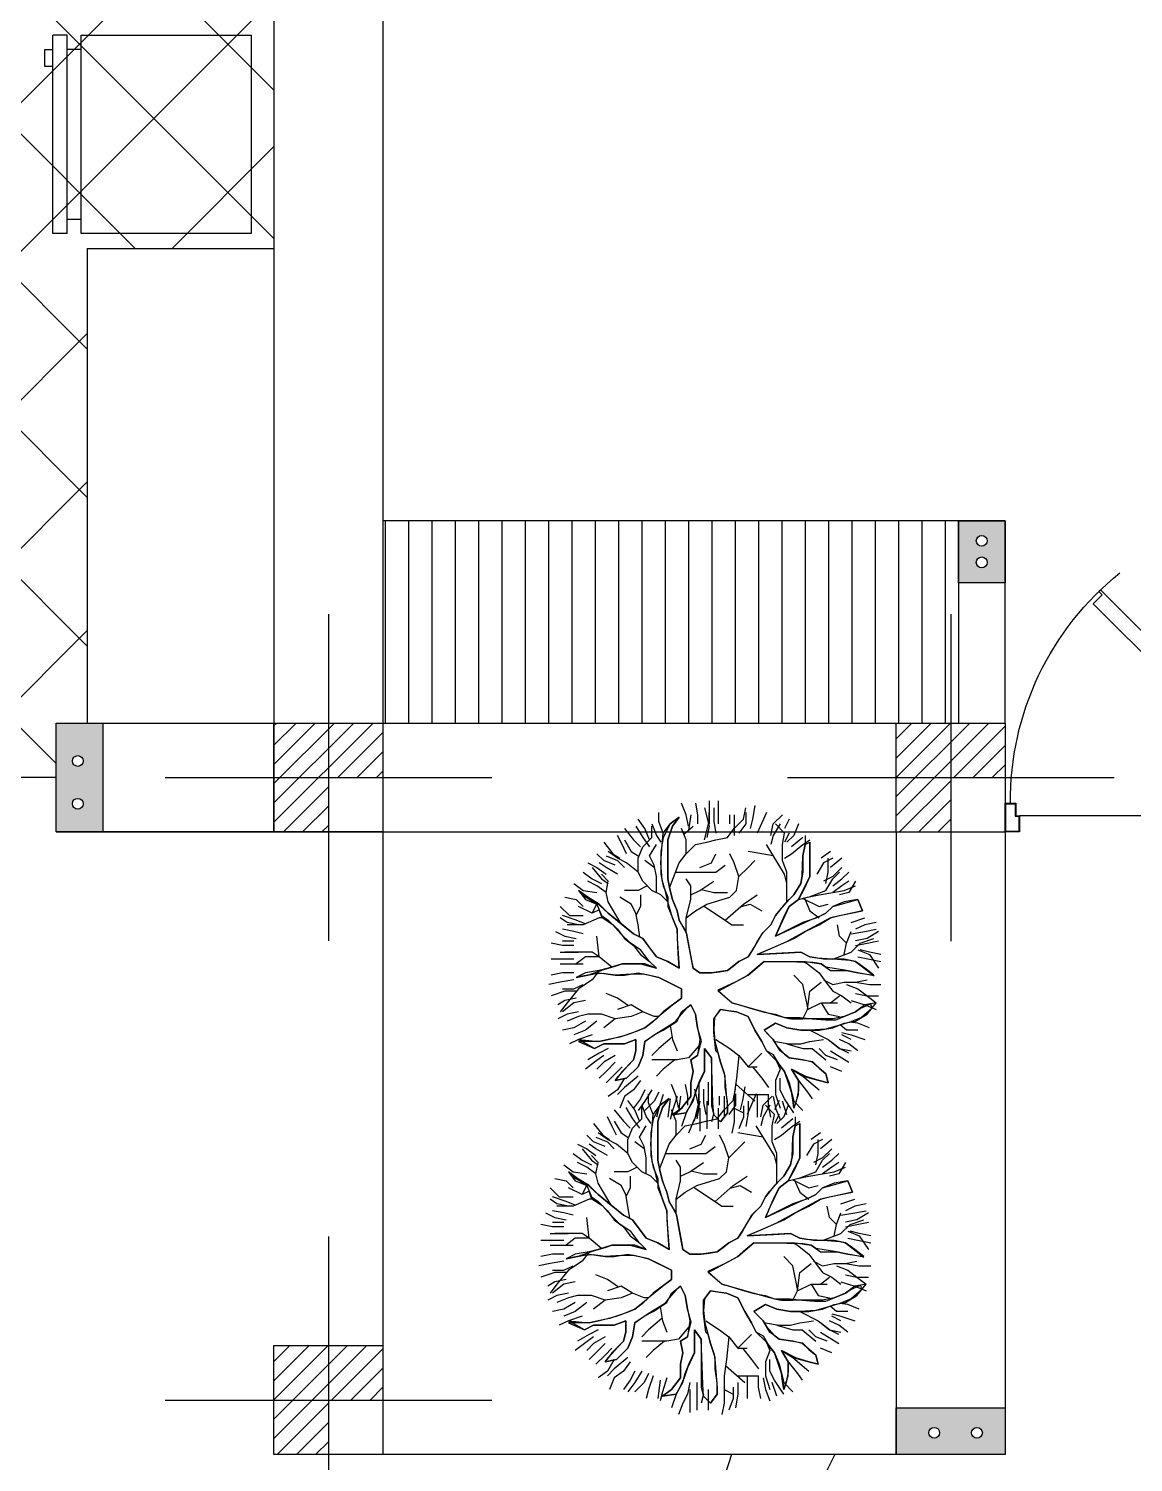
# Model space of a CAD drawing. Header units: inches. Extents: x -1482 to -895, y -39 to 122.
# Drawn here: x -1433.677 to -1430.126, y 71.573 to 76.179 of the extents above; entities that cross this region are included whole.
import ezdxf

# ---------------------------------------------------------------- set-up
doc = ezdxf.new("R2010")
doc.units = ezdxf.units.IN
doc.header["$MEASUREMENT"] = 0
doc.linetypes.add('DASHED2', pattern=[0.375, 0.25, -0.125])
doc.linetypes.add('SOLID_LINE', pattern=[0])
for name, color, linetype in [('axe', 150, 'Continuous'), ('fur', 22, 'Continuous'), ('GRADIANT', 251, 'Continuous')]:
    doc.layers.add(name, color=color, linetype=linetype)

# ---------------------------------------------------------------- blocks, each defined once
blk = doc.blocks.new('A$C78557366')
at = {"layer": 'GRADIANT', "ltscale": 0.3}
h = blk.add_hatch(dxfattribs=at)
h.set_pattern_fill('ANSI31', color=256, scale=0.2)
h.paths.add_polyline_path([(-0.1, 0), (0, 0), (0, 0.1), (-0.1, 0.1)], flags=16)
h.paths.add_polyline_path([(0.1, 0), (0.1, 0.1), (-0.1, 0.1), (-0.1, 0)], flags=17)
h.paths.add_polyline_path([(0, -0.1), (0.1, -0.1), (0.1, 0.1), (0, 0.1)])
h.paths.add_polyline_path([(0.1, -0.1), (0.1, 0.1), (-0.1, 0.1), (-0.1, -0.1)])
at = {"layer": 'axe', "ltscale": 0.3}
for p, q in [((0, 0.3), (0, -0.3)), ((-0.3, 0), (0.3, 0))]:
    blk.add_line(p, q, dxfattribs=at)
blk.add_lwpolyline([(0.1, 0.1), (-0.1, 0.1), (-0.1, -0.1), (0.1, -0.1)], close=True, dxfattribs=at)
blk = doc.blocks.new('*X10')
at = {"color": 0, "linetype": 'SOLID_LINE'}
for p, q in [((-0.105246, 1.993382), (0.090901, 2.242167)), ((0.090901, 2.242167), (0.050018, 2.024422)), ((0.46923, 2.195139), (0.531336, 2.210659)), ((0.531336, 2.055461), (0.46923, 2.195139)), ((0.531336, 2.210659), (0.655547, 2.070981)), ((-0.943671, 2.024422), (-0.788408, 2.086501)), ((-0.850513, 1.682986), (-0.943671, 2.024422)), ((-0.788408, 2.086501), (-0.695249, 1.651947)), ((-0.120773, 1.915783), (-0.105246, 1.993382)), ((0.050018, 2.024422), (0.018965, 1.869224)), ((0.577915, 1.993382), (0.531336, 2.055461)), ((0.640021, 1.838184), (0.577915, 1.993382)), ((0.655547, 2.070981), (0.717653, 1.915783)), ((-0.136299, 1.745065), (-0.120773, 1.915783)), ((0.018965, 1.869224), (-0.027614, 1.589868)), ((0.68713, 1.724685), (0.640021, 1.838184)), ((0.717653, 1.915783), (0.764232, 1.760585)), ((0.764232, 1.760585), (0.810811, 1.589868)), ((-0.757355, 1.589868), (-0.850513, 1.682986)), ((-0.726302, 1.527788), (-0.757355, 1.589868)), ((-0.695249, 1.651947), (-0.508932, 1.310511)), ((-0.151825, 1.465709), (-0.136299, 1.745065)), ((-0.027614, 1.589868), (-0.074193, 1.527789)), ((0.671073, 1.40363), (0.68713, 1.57844)), ((0.68713, 1.57844), (0.68713, 1.724685)), ((0.810811, 1.589868), (0.826338, 1.372591)), ((1.338708, 1.496749), (1.41634, 1.589868)), ((1.41634, 1.589868), (1.540552, 1.620907)), ((1.540552, 1.620907), (1.509499, 1.496749)), ((-1.688938, 1.310511), (-1.719991, 1.372591)), ((-1.719991, 1.372591), (-1.254199, 1.372591)), ((-1.254199, 1.372591), (-1.090309, 1.297199)), ((-0.664196, 1.372591), (-0.726302, 1.527788)), ((-0.446827, 0.906997), (-0.664196, 1.372591)), ((-0.229457, 1.248432), (-0.167352, 1.372591)), ((-0.167352, 1.372591), (-0.151825, 1.465709)), ((-0.08972, 1.41915), (-0.105246, 0.751799)), ((-0.074193, 1.527789), (-0.08972, 1.41915)), ((0.653381, 1.240951), (0.671073, 1.40363)), ((0.826338, 1.372591), (0.826338, 1.248432)), ((1.230024, 1.279472), (1.249611, 1.409696)), ((1.249611, 1.409696), (1.338708, 1.496749)), ((1.509499, 1.496749), (1.452104, 1.319699)), ((-1.533674, 1.279472), (-1.688938, 1.310511)), ((-1.266828, 1.269581), (-1.533674, 1.279472)), ((-1.161041, 1.248432), (-1.266828, 1.269581)), ((-1.005777, 1.155313), (-1.161041, 1.248432)), ((-1.090309, 1.297199), (-0.943671, 1.217393)), ((-0.943671, 1.217393), (-0.850513, 1.093234)), ((-0.508932, 1.310511), (-0.372516, 1.05648)), ((-0.217174, 1.015138), (-0.229457, 1.248432)), ((0.655547, 1.031155), (0.653381, 1.240951)), ((0.826338, 1.248432), (0.795285, 1.062195)), ((1.198971, 1.093234), (1.230024, 1.279472)), ((1.452104, 1.319699), (1.354235, 1.124274)), ((1.354235, 1.124274), (1.509499, 1.217393)), ((1.509499, 1.217393), (1.643348, 1.217393)), ((1.643348, 1.217393), (1.788974, 1.186353)), ((1.788974, 1.186353), (1.882132, 1.155313)), ((-0.943672, 1.093234), (-1.005777, 1.155313)), ((-0.803934, 0.969076), (-0.943672, 1.093234)), ((-0.850513, 1.093234), (-0.586564, 0.969076)), ((-0.372516, 1.05648), (-0.291417, 0.87119)), ((-0.198405, 0.65868), (-0.217174, 1.015138)), ((0.608383, 0.903463), (0.655547, 1.031155)), ((0.795285, 1.062195), (0.733179, 0.906997)), ((1.028181, 0.922517), (1.152392, 1.031155)), ((1.152392, 1.031155), (1.198971, 1.093234)), ((1.385288, 1.031155), (1.307656, 0.969076)), ((1.542101, 1.083457), (1.385288, 1.031155)), ((1.664763, 1.124274), (1.542101, 1.083457)), ((1.773448, 1.139794), (1.664763, 1.124274)), ((1.882132, 1.155313), (1.773448, 1.139794)), ((-0.726302, 0.906997), (-0.803934, 0.969076)), ((-0.602091, 0.844918), (-0.726302, 0.906997)), ((-0.498587, 0.741458), (-0.602091, 0.844918)), ((-0.586564, 0.969076), (-0.446827, 0.906997)), ((-0.291417, 0.87119), (-0.198405, 0.65868)), ((0.581691, 0.755292), (0.608383, 0.903463)), ((0.733179, 0.906997), (0.826338, 0.751799)), ((0.826338, 0.751799), (0.888443, 0.813878)), ((0.888443, 0.813878), (0.950549, 0.875957)), ((0.950549, 0.875957), (1.028181, 0.922517)), ((1.105813, 0.782839), (0.981601, 0.720759)), ((1.159614, 0.880964), (1.105813, 0.782839)), ((1.307656, 0.969076), (1.159614, 0.880964)), ((-0.369195, 0.65868), (-0.498587, 0.741458)), ((-0.294976, 0.616288), (-0.369195, 0.65868)), ((-0.167352, 0.534522), (-0.294976, 0.616288)), ((-0.105246, 0.751799), (-0.012088, 0.64316)), ((-0.012088, 0.64316), (0.084604, 0.527963)), ((0.488504, 0.433195), (0.536823, 0.59419)), ((0.536823, 0.59419), (0.581691, 0.755292)), ((0.826338, 0.627641), (0.640021, 0.534522)), ((0.981601, 0.720759), (0.826338, 0.627641)), ((-0.105246, 0.410364), (-0.167352, 0.534522)), ((-0.043141, 0.332765), (-0.105246, 0.410364)), ((0.084604, 0.527963), (0.170241, 0.36899)), ((0.453704, 0.317245), (0.488504, 0.433195)), ((0.640021, 0.534522), (0.577915, 0.379324)), ((0.018965, 0.255166), (-0.043141, 0.332765)), ((0.034491, 0.146527), (0.018965, 0.255166)), ((0.170241, 0.36899), (0.282144, 0.127239)), ((0.282144, 0.127239), (0.376072, 0.224126)), ((0.376072, 0.224126), (0.453704, 0.317245)), ((0.562389, 0.270686), (0.546862, 0.162047)), ((0.577915, 0.379324), (0.562389, 0.270686)), ((1.261076, 0.162047), (1.409065, 0.211356)), ((1.409065, 0.211356), (1.525025, 0.224126)), ((1.525025, 0.224126), (1.695816, 0.239646)), ((1.695816, 0.239646), (1.866606, 0.255166)), ((1.866606, 0.255166), (1.944238, 0.255166)), ((1.944238, 0.255166), (2.068449, 0.162047)), ((0.050018, 0.037889), (0.034491, 0.146527)), ((0.050018, -0.117309), (0.050018, 0.037889)), ((0.546862, 0.162047), (0.655161, 0.080858)), ((0.655161, 0.080858), (0.810876, 0.068928)), ((0.810876, 0.068928), (0.981601, 0.084448)), ((0.981601, 0.084448), (1.261076, 0.162047)), ((1.198971, 0.037889), (1.07476, -0.05523)), ((1.812092, 0.059742), (1.198971, 0.037889)), ((1.975291, 0.068928), (1.812092, 0.059742)), ((2.068449, 0.162047), (1.975291, 0.068928)), ((-0.012088, -0.210428), (0.050018, -0.117309)), ((0.608968, -0.179388), (0.484757, -0.241468)), ((0.795285, -0.148349), (0.608968, -0.179388)), ((0.968371, -0.097753), (0.795285, -0.148349)), ((1.167918, -0.148349), (0.968371, -0.097753)), ((1.07476, -0.05523), (1.385288, -0.05523)), ((1.230024, -0.241468), (1.167918, -0.148349)), ((1.385288, -0.05523), (1.587131, -0.148349)), ((1.587131, -0.148349), (1.726868, -0.194908)), ((-0.664196, -0.396665), (-0.483118, -0.298709)), ((-0.483118, -0.298709), (-0.311953, -0.266629)), ((-0.311953, -0.266629), (-0.097316, -0.226401)), ((-0.097316, -0.226401), (-0.012088, -0.210428)), ((0.267387, -0.365626), (0.189755, -0.520824)), ((0.391598, -0.365626), (0.267387, -0.365626)), ((0.484757, -0.489784), (0.391598, -0.365626)), ((0.484757, -0.241468), (0.531336, -0.303547)), ((0.531336, -0.303547), (0.640021, -0.396665)), ((1.385288, -0.210428), (1.230024, -0.241468)), ((1.540552, -0.241468), (1.385288, -0.210428)), ((1.726868, -0.241468), (1.540552, -0.241468)), ((1.726868, -0.194908), (1.866606, -0.256987)), ((1.882132, -0.365626), (1.726868, -0.241468)), ((1.866606, -0.256987), (1.944238, -0.303547)), ((1.975291, -0.489784), (1.882132, -0.365626)), ((1.944238, -0.303547), (1.975291, -0.489784)), ((-2.061572, -0.396665), (-1.937361, -0.489784)), ((-1.968414, -0.520824), (-2.061572, -0.396665)), ((-1.844202, -0.613943), (-1.968414, -0.520824)), ((-1.937361, -0.489784), (-1.751044, -0.551863)), ((-1.751044, -0.551863), (-1.223147, -0.551863)), ((-1.223147, -0.551863), (-1.067883, -0.520824)), ((-1.067883, -0.520824), (-0.943671, -0.489784)), ((-0.912619, -0.551863), (-1.052356, -0.582903)), ((-0.943671, -0.489784), (-0.86604, -0.458745)), ((-0.695249, -0.489784), (-0.912619, -0.551863)), ((-0.86604, -0.458745), (-0.788408, -0.427705)), ((-0.788408, -0.427705), (-0.664196, -0.396665)), ((-0.539985, -0.427705), (-0.695249, -0.489784)), ((-0.213931, -0.412185), (-0.539985, -0.427705)), ((-0.012088, -0.396665), (-0.213931, -0.412185)), ((-0.167352, -0.707061), (-0.114013, -0.57377)), ((-0.114013, -0.57377), (-0.012088, -0.396665)), ((0.189755, -0.520824), (0.112123, -0.676022)), ((0.624494, -0.660502), (0.484757, -0.489784)), ((0.640021, -0.396665), (0.723499, -0.45975)), ((0.723499, -0.45975), (0.859774, -0.680787)), ((-1.688938, -0.629462), (-1.844202, -0.613943)), ((-1.440516, -0.644982), (-1.688938, -0.629462)), ((-1.20762, -0.629462), (-1.440516, -0.644982)), ((-1.052356, -0.582903), (-1.20762, -0.629462)), ((-0.291563, -0.80018), (-0.167352, -0.707061)), ((-0.012088, -0.707061), (-0.109208, -0.805459)), ((-0.074193, -0.924338), (-0.012088, -0.707061)), ((0.112123, -0.676022), (0.065544, -0.877779)), ((0.698403, -0.741209), (0.624494, -0.660502)), ((0.795285, -0.862259), (0.698403, -0.741209)), ((0.859774, -0.680787), (0.981601, -0.862259)), ((-0.47788, -1.017457), (-0.415774, -0.893299)), ((-0.415774, -0.893299), (-0.291563, -0.80018)), ((-0.257838, -0.918975), (-0.357332, -1.063726)), ((-0.109208, -0.805459), (-0.257838, -0.918975)), ((-0.074193, -1.172655), (-0.074193, -0.924338)), ((0.065544, -0.877779), (0.065544, -1.048497)), ((0.826337, -0.939858), (0.795285, -0.862259)), ((0.888443, -1.110576), (0.826337, -0.939858)), ((0.981601, -0.862259), (1.167918, -0.893299)), ((1.167918, -0.893299), (1.323182, -0.955378)), ((1.323182, -0.955378), (1.478446, -1.110576)), ((-0.616372, -1.183577), (-0.47788, -1.017457)), ((-0.357332, -1.063726), (-0.47788, -1.188175)), ((0.065544, -1.048497), (0.08107, -1.265774)), ((0.950549, -1.358892), (0.888443, -1.110576)), ((1.105813, -0.986417), (0.950549, -0.986417)), ((0.950549, -0.986417), (1.012654, -1.141615)), ((1.012654, -1.141615), (1.012654, -1.420972)), ((1.230024, -1.017457), (1.105813, -0.986417)), ((1.307656, -1.095056), (1.230024, -1.017457)), ((1.447393, -1.219214), (1.307656, -1.095056)), ((1.478446, -1.110576), (1.509499, -1.265774)), ((-0.903369, -1.519374), (-0.757355, -1.358892)), ((-0.757355, -1.358892), (-0.616372, -1.183577)), ((-0.602091, -1.296813), (-0.695249, -1.444251)), ((-0.47788, -1.188175), (-0.602091, -1.296813)), ((-0.043141, -1.265774), (-0.074193, -1.172655)), ((0.003439, -1.420972), (-0.043141, -1.265774)), ((0.08107, -1.265774), (0.058037, -1.426942)), ((0.981601, -1.483051), (0.950549, -1.358892)), ((1.509499, -1.265774), (1.447393, -1.219214)), ((-0.881566, -1.51409), (-1.005777, -1.715848)), ((-1.005777, -1.715848), (-0.903369, -1.519374)), ((-0.757355, -1.576169), (-0.881566, -1.51409)), ((-0.695249, -1.444251), (-0.803934, -1.483051)), ((-0.803934, -1.483051), (-0.757355, -1.576169)), ((0.08107, -1.638249), (0.003439, -1.420972)), ((0.058037, -1.426942), (0.065544, -1.56065)), ((0.950549, -1.762407), (0.981601, -1.483051)), ((1.07476, -1.54513), (0.950549, -1.762407)), ((1.012654, -1.420972), (1.07476, -1.54513)), ((0.065544, -1.56065), (0.109079, -1.787361)), ((0.109079, -1.787361), (0.08107, -1.638249))]:
    blk.add_line(p, q, dxfattribs=at)
blk = doc.blocks.new('P__TREE_DECID_PLAN4')
at = {"color": 44, "linetype": 'SOLID_LINE'}
for p, q in [((-0.198405, 2.334818), (-0.229457, 2.17962)), ((-0.136299, 2.17962), (-0.105246, 2.334818)), ((0.205282, 2.17962), (0.205282, 2.334818)), ((-0.633144, 2.272738), (-0.602091, 2.117541)), ((-0.508932, 2.117541), (-0.539985, 2.272738)), ((-0.508932, 2.303778), (-0.415774, 2.14858)), ((-0.353668, 2.055461), (-0.415774, 2.241699)), ((-0.415774, 2.14858), (-0.384721, 1.993382)), ((-0.353668, 2.14858), (-0.384721, 2.303778)), ((-0.322616, 1.993382), (-0.353668, 2.14858)), ((-0.229457, 2.17962), (-0.26051, 2.055461)), ((-0.26051, 2.024422), (-0.198405, 2.17962)), ((-0.198405, 2.17962), (-0.012088, 2.303778)), ((-0.167352, 2.024422), (-0.136299, 2.17962)), ((0.08107, 2.241699), (-0.012088, 2.117541)), ((0.050018, 2.024422), (0.08107, 2.241699)), ((0.174229, 1.993382), (0.143176, 2.14858)), ((0.174229, 1.993382), (0.205282, 2.17962)), ((0.267387, 2.024422), (0.360546, 2.14858)), ((0.329493, 1.993382), (0.360546, 2.14858)), ((0.360546, 2.14858), (0.360546, 2.303778)), ((0.360546, 2.14858), (0.453704, 2.272738)), ((0.608968, 2.14858), (0.453704, 2.272738)), ((0.453704, 2.272738), (0.484757, 2.117541)), ((0.484757, 2.117541), (0.546862, 2.272738)), ((0.702126, 1.993382), (0.608968, 2.14858)), ((0.795285, 2.17962), (0.733179, 2.024422)), ((-0.757355, 1.931303), (-0.788408, 2.086501)), ((-0.633144, 1.931303), (-0.695249, 2.117541)), ((-0.602091, 2.117541), (-0.539985, 1.993382)), ((-0.47788, 1.931303), (-0.508932, 2.117541)), ((-0.229457, 1.931303), (-0.353668, 2.055461)), ((-0.105246, 1.993382), (-0.136299, 1.838184)), ((-0.012088, 2.117541), (-0.105246, 1.993382)), ((0.018965, 1.869224), (0.050018, 2.024422)), ((0.174229, 1.838184), (0.174229, 1.993382)), ((0.205282, 1.869224), (0.267387, 2.024422)), ((0.422651, 1.931303), (0.484757, 2.117541)), ((0.484757, 2.117541), (0.577915, 1.993382)), ((0.577915, 1.993382), (0.640021, 1.838184)), ((0.733179, 1.838184), (0.702126, 1.993382)), ((0.733179, 2.024422), (0.717653, 1.915783)), ((0.826338, 2.024422), (0.826338, 1.869224)), ((0.888443, 1.931303), (0.950549, 2.117541)), ((1.105813, 2.024422), (1.012654, 1.900263)), ((-0.912619, 1.838184), (-0.850513, 1.682986)), ((-0.726302, 1.776105), (-0.757355, 1.931303)), ((-0.695249, 1.651947), (-0.726302, 1.776105)), ((-0.446827, 1.776105), (-0.602091, 1.745066)), ((-0.353668, 1.869224), (-0.508932, 1.931303)), ((-0.353668, 1.869224), (-0.446827, 1.776105)), ((-0.198405, 1.838184), (-0.353668, 1.869224)), ((-0.136299, 1.682986), (-0.229457, 1.931303)), ((-0.136299, 1.838184), (-0.136299, 1.651947)), ((0.018965, 1.651947), (0.018965, 1.869224)), ((0.205282, 1.682986), (0.174229, 1.838184)), ((0.29844, 1.682986), (0.360546, 1.807145)), ((0.360546, 1.807145), (0.453704, 1.931303)), ((0.453704, 1.651947), (0.360546, 1.776105)), ((0.608968, 1.620907), (0.640021, 1.776105)), ((0.640021, 1.838184), (0.671073, 1.682986)), ((0.795285, 1.682986), (0.733179, 1.838184)), ((0.826338, 1.869224), (0.754576, 1.784714)), ((0.85739, 1.807145), (0.888443, 1.931303)), ((0.950549, 1.931303), (0.888443, 1.807145)), ((1.012654, 1.900263), (0.950549, 1.776105)), ((0.950549, 1.620907), (1.07476, 1.776105)), ((1.07476, 1.776105), (0.981601, 1.651947)), ((1.07476, 1.776105), (1.105813, 1.931303)), ((1.136865, 1.900263), (1.07476, 1.776105)), ((1.105813, 1.651947), (1.198971, 1.807145)), ((1.198971, 1.807145), (1.261076, 1.900263)), ((1.385288, 1.807145), (1.323182, 1.651947)), ((-1.59578, 1.651947), (-1.502622, 1.527789)), ((-1.316305, 1.620907), (-1.502622, 1.620907)), ((-1.440516, 1.558828), (-1.285252, 1.465709)), ((-0.850513, 1.496749), (-0.881566, 1.620907)), ((-0.850513, 1.682986), (-0.757355, 1.589868)), ((-0.757355, 1.589868), (-0.695249, 1.465709)), ((-0.602091, 1.496749), (-0.695249, 1.651947)), ((-0.136299, 1.558828), (-0.167352, 1.372591)), ((-0.136299, 1.651947), (-0.136299, 1.558828)), ((-0.074193, 1.527789), (0.018965, 1.651947)), ((0.050018, 1.496749), (0.174229, 1.589868)), ((0.143176, 1.558828), (0.205282, 1.682986)), ((0.174229, 1.589868), (0.29844, 1.682986)), ((0.453704, 1.527789), (0.453704, 1.745066)), ((0.453704, 1.527789), (0.608968, 1.620907)), ((0.671073, 1.682986), (0.671073, 1.558828)), ((0.671073, 1.558828), (0.671073, 1.40363)), ((0.826338, 1.496749), (0.795285, 1.682986)), ((0.826338, 1.372591), (0.950549, 1.620907)), ((0.981601, 1.372591), (0.950549, 1.558828)), ((1.167918, 1.589868), (1.07476, 1.496749)), ((1.07476, 1.40363), (1.230024, 1.589868)), ((1.230024, 1.745066), (1.167918, 1.589868)), ((1.41634, 1.589868), (1.261076, 1.40363)), ((1.540552, 1.620907), (1.41634, 1.589868)), ((1.509499, 1.496749), (1.540552, 1.620907)), ((-1.688938, 1.279472), (-1.751044, 1.372591)), ((-1.533674, 1.372591), (-1.719991, 1.372591)), ((-1.409463, 1.372591), (-1.533674, 1.372591)), ((-1.254199, 1.372591), (-1.409463, 1.372591)), ((-0.788408, 1.372591), (-0.695249, 1.496749)), ((-0.695249, 1.465709), (-0.633144, 1.279472)), ((-0.508932, 1.310511), (-0.602091, 1.496749)), ((-0.167352, 1.372591), (-0.229457, 1.248432)), ((-0.105246, 1.310511), (-0.074193, 1.527789)), ((-0.074193, 1.341551), (0.050018, 1.496749)), ((0.29844, 1.372591), (0.174229, 1.527789)), ((0.546862, 1.341551), (0.29844, 1.372591)), ((0.546862, 1.341551), (0.453704, 1.527789)), ((0.671073, 1.40363), (0.671073, 1.248432)), ((0.826338, 1.248432), (0.826338, 1.496749)), ((1.012654, 1.248432), (0.981601, 1.372591)), ((1.07476, 1.279472), (1.07476, 1.40363)), ((1.261076, 1.40363), (1.230024, 1.279472)), ((1.447393, 1.279472), (1.509499, 1.496749)), ((1.447393, 1.279472), (1.63371, 1.496749)), ((1.664763, 1.341551), (1.757921, 1.40363)), ((-1.968414, 1.217393), (-1.81315, 1.155313)), ((-1.81315, 1.310511), (-1.688938, 1.310511)), ((-1.782097, 1.279472), (-1.657886, 1.124274)), ((-1.688938, 1.310511), (-1.533674, 1.279472)), ((-1.564727, 1.124274), (-1.688938, 1.279472)), ((-1.533674, 1.279472), (-1.316305, 1.279472)), ((-0.633144, 1.279472), (-0.446827, 0.906997)), ((-0.415774, 1.155313), (-0.508932, 1.310511)), ((-0.229457, 1.248432), (-0.198405, 0.65868)), ((-0.105246, 1.279472), (-0.074193, 1.341551)), ((-0.105246, 1.124274), (-0.105246, 1.310511)), ((0.205282, 1.279472), (0.08107, 1.155313)), ((0.543739, 1.347796), (0.205282, 1.279472)), ((0.671073, 1.279472), (0.546862, 1.341551)), ((0.671073, 1.124274), (0.671073, 1.279472)), ((0.671073, 1.248432), (0.671073, 1.093234)), ((0.795285, 1.062195), (0.826338, 1.248432)), ((1.012654, 1.062195), (1.07476, 1.279472)), ((1.012654, 1.093234), (1.012654, 1.248432)), ((1.230024, 1.279472), (1.198971, 1.093234)), ((1.354235, 1.124274), (1.447393, 1.279472)), ((1.509499, 1.217393), (1.354235, 1.124274)), ((1.509499, 1.217393), (1.664763, 1.341551)), ((1.695816, 1.217393), (1.509499, 1.217393)), ((1.882132, 1.155313), (1.695816, 1.217393)), ((1.788974, 1.155313), (1.913185, 1.279472)), ((-1.968414, 0.875957), (-2.092625, 1.000116)), ((-2.030519, 1.093234), (-1.906308, 1.031155)), ((-1.844202, 1.031155), (-1.968414, 0.906997)), ((-1.844202, 1.093234), (-1.719991, 1.031155)), ((-1.688938, 1.000116), (-1.844202, 1.031155)), ((-1.81315, 1.155313), (-1.719991, 1.062195)), ((-1.285252, 1.031155), (-1.688938, 0.782839)), ((-1.471569, 1.000116), (-1.688938, 1.000116)), ((-1.502622, 1.031155), (-1.564727, 1.124274)), ((-1.316305, 1.062195), (-1.471569, 1.000116)), ((-0.881566, 1.031155), (-0.726302, 0.906997)), ((-0.726302, 1.031155), (-0.850513, 1.093234)), ((-0.446827, 0.906997), (-0.726302, 1.031155)), ((-0.198405, 0.65868), (-0.415774, 1.155313)), ((-0.105246, 0.751799), (-0.105246, 1.124274)), ((0.671073, 1.093234), (0.640021, 0.969076)), ((0.733179, 0.906997), (0.795285, 1.062195)), ((0.981601, 0.906997), (1.012654, 1.093234)), ((1.198971, 1.093234), (1.105813, 0.969076)), ((1.230024, 0.906997), (1.385288, 1.031155)), ((1.385288, 1.031155), (1.540552, 1.093234)), ((1.540552, 1.093234), (1.788974, 1.155313)), ((1.757921, 1.031155), (1.63371, 0.969076)), ((1.664763, 1.124274), (1.882132, 1.155313)), ((1.944238, 1.155313), (1.757921, 1.031155)), ((1.975291, 1.062195), (1.788974, 1.000116)), ((-2.123677, 0.782839), (-1.844202, 0.65868)), ((-1.968414, 0.969076), (-1.81315, 0.875957)), ((-1.81315, 0.844918), (-1.968414, 0.875957)), ((-1.81315, 0.875957), (-1.688938, 0.844918)), ((-1.533674, 0.875957), (-1.564727, 0.720759)), ((-0.726302, 0.906997), (-0.602091, 0.844918)), ((-0.602091, 0.844918), (-0.47788, 0.720759)), ((0.640021, 0.969076), (0.546862, 0.627641)), ((0.826338, 0.751799), (0.733179, 0.906997)), ((0.950549, 0.875957), (0.826338, 0.751799)), ((1.105813, 0.969076), (0.950549, 0.875957)), ((0.981601, 0.720759), (1.105813, 0.782839)), ((1.105813, 0.782839), (1.230024, 0.906997)), ((1.2462, 0.919932), (1.354235, 0.969076)), ((1.354235, 0.969076), (1.509499, 0.906997)), ((1.63371, 0.969076), (1.478446, 0.969076)), ((1.478446, 0.720759), (1.602657, 0.813878)), ((1.509499, 0.906997), (1.695816, 0.906997)), ((1.695816, 0.906997), (1.882132, 0.969076)), ((1.851079, 0.813878), (1.695816, 0.813878)), ((1.726868, 0.875957), (1.882132, 0.906997)), ((2.006343, 0.844918), (1.851079, 0.813878)), ((1.882132, 0.906997), (2.037396, 0.969076)), ((-2.216836, 0.627641), (-2.030519, 0.596601)), ((-2.030519, 0.596601), (-1.906308, 0.565562)), ((-1.564727, 0.720759), (-1.59578, 0.534522)), ((-1.471569, 0.627641), (-1.378411, 0.534522)), ((-0.881566, 0.565562), (-0.788408, 0.720759)), ((-0.47788, 0.720759), (-0.26051, 0.596601)), ((0.826338, 0.627641), (0.981601, 0.720759)), ((1.323182, 0.596601), (1.478446, 0.720759)), ((1.695816, 0.65868), (2.006343, 0.65868)), ((-2.030519, 0.472443), (-2.185783, 0.503482)), ((-2.123677, 0.503482), (-1.968414, 0.503482)), ((-1.906308, 0.348285), (-2.030519, 0.472443)), ((-1.968414, 0.503482), (-1.844202, 0.410364)), ((-1.254199, 0.410364), (-1.440516, 0.348285)), ((-1.378411, 0.534522), (-1.254199, 0.410364)), ((-2.092625, 0.348285), (-1.968414, 0.348285)), ((-1.968414, 0.286205), (-2.092625, 0.286205)), ((-1.968414, 0.348285), (-1.81315, 0.348285)), ((-1.782097, 0.255166), (-1.906308, 0.348285)), ((-1.751044, 0.099968), (-1.782097, 0.255166)), ((-1.440516, 0.348285), (-1.564727, 0.286205)), ((-1.316305, 0.099968), (-1.409463, 0.224126)), ((-2.278941, 0.131007), (-2.092625, 0.131007)), ((-2.278941, 0.006849), (-2.123677, 0.006849)), ((-2.185783, 0.068928), (-1.999466, 0.068928)), ((-2.185783, -0.05523), (-1.937361, 0.006849)), ((-2.123677, 0.006849), (-1.968414, 0.006849)), ((-1.999466, 0.006849), (-2.123677, 0.006849)), ((-2.092625, 0.131007), (-1.968414, 0.131007)), ((-1.999466, 0.068928), (-1.844202, 0.099968)), ((-1.751044, -0.05523), (-1.999466, 0.006849)), ((-1.937361, 0.006849), (-1.782097, -0.024191)), ((-1.719991, -0.024191), (-1.751044, 0.099968)), ((-1.440516, 0.037889), (-1.564727, 0.099968)), ((-1.378411, -0.117309), (-1.440516, 0.037889)), ((-1.316305, -0.446329), (-1.316305, 0.099968)), ((-2.247889, -0.179388), (-2.092625, -0.148349)), ((-2.092625, -0.148349), (-1.968414, -0.148349)), ((-1.688938, -0.179388), (-1.719991, -0.024191)), ((-1.564727, -0.303547), (-1.688938, -0.179388)), ((-2.092625, -0.303547), (-2.247889, -0.365626)), ((-2.092625, -0.241468), (-1.883018, -0.272507)), ((-1.937361, -0.272507), (-2.092625, -0.303547)), ((-1.828676, -0.334586), (-1.937361, -0.210428)), ((-1.751044, -0.303547), (-1.906308, -0.365626)), ((-1.564727, -0.303547), (-1.751044, -0.303547)), ((-1.440516, -0.396665), (-1.564727, -0.303547)), ((-0.539985, -0.427705), (-0.415774, -0.427705)), ((-0.415774, -0.427705), (-0.012088, -0.396665)), ((-0.105246, -0.551863), (-0.167352, -0.707061)), ((-0.012088, -0.396665), (-0.105246, -0.551863)), ((0.826338, -0.613943), (0.702126, -0.427705)), ((0.764232, -0.520824), (0.950549, -0.489784)), ((0.922235, -0.494501), (1.07476, -0.676022)), ((0.950549, -0.489784), (1.105813, -0.427705)), ((1.230024, -0.427705), (1.230024, -0.644982)), ((1.230024, -0.458745), (1.354235, -0.613943)), ((-0.167352, -0.707061), (-0.415774, -0.893299)), ((-0.105246, -0.80018), (-0.012088, -0.707061)), ((-0.012088, -0.707061), (-0.074193, -0.862259)), ((0.08107, -0.80018), (0.112123, -0.676022)), ((0.577915, -0.613943), (0.671073, -0.707061)), ((0.640021, -0.738101), (0.577915, -0.893299)), ((0.640021, -0.676022), (0.640021, -0.738101)), ((0.671073, -0.707061), (0.795285, -0.862259)), ((0.888443, -0.738101), (0.826338, -0.613943)), ((0.981601, -0.862259), (0.888443, -0.738101)), ((1.07476, -0.676022), (1.167918, -0.76914)), ((1.230024, -0.644982), (1.230024, -0.76914)), ((1.354235, -0.613943), (1.447393, -0.707061)), ((1.63371, -0.76914), (1.788974, -0.862259)), ((1.664763, -0.676022), (1.788974, -0.738101)), ((-0.434729, -0.931192), (-0.602091, -0.955378)), ((-0.415774, -0.893299), (-0.47788, -1.017457)), ((-0.322616, -1.017457), (-0.198405, -0.924338)), ((-0.198405, -0.924338), (-0.105246, -0.80018)), ((-0.074193, -0.862259), (-0.074193, -0.986417)), ((0.050018, -0.955378), (0.08107, -0.80018)), ((0.08107, -1.141615), (0.050018, -0.955378)), ((0.577915, -0.893299), (0.484757, -1.048497)), ((0.577915, -0.893299), (0.640021, -1.048497)), ((0.795285, -0.862259), (0.85739, -1.017457)), ((1.167918, -0.893299), (0.981601, -0.862259)), ((1.323182, -0.955378), (1.167918, -0.893299)), ((1.478446, -1.110576), (1.323182, -0.955378)), ((1.447393, -0.955378), (1.602657, -1.141615)), ((1.509499, -0.924338), (1.63371, -1.017457)), ((1.63371, -0.862259), (1.757921, -0.924338)), ((-0.47788, -1.017457), (-0.633144, -1.203694)), ((-0.539985, -1.234734), (-0.415774, -1.141615)), ((-0.415774, -1.141615), (-0.322616, -1.017457)), ((-0.074193, -0.986417), (-0.074193, -1.172655)), ((0.08107, -1.265774), (0.08107, -1.141615)), ((0.496874, -1.084833), (0.391598, -1.234734)), ((0.484757, -1.048497), (0.546862, -1.234734)), ((0.640021, -1.048497), (0.671073, -1.265774)), ((0.85739, -1.017457), (0.919496, -1.203694)), ((1.012654, -1.141615), (0.950549, -0.986417)), ((0.950549, -0.986417), (1.105813, -0.986417)), ((1.012654, -1.265774), (1.012654, -1.141615)), ((1.105813, -0.986417), (1.230024, -1.017457)), ((1.230024, -1.017457), (1.385288, -1.172655)), ((1.509499, -1.265774), (1.478446, -1.110576)), ((1.478446, -1.141615), (1.63371, -1.234734)), ((1.602657, -1.141615), (1.695816, -1.234734)), ((1.63371, -1.017457), (1.726868, -1.141615)), ((-0.664196, -1.358892), (-0.539985, -1.234734)), ((-0.027491, -1.312702), (-0.167352, -1.483051)), ((-0.074193, -1.172655), (-0.012088, -1.358892)), ((-0.012088, -1.358892), (0.018965, -1.483051)), ((0.050018, -1.483051), (0.08107, -1.265774)), ((0.391598, -1.234734), (0.329493, -1.389932)), ((0.671073, -1.265774), (0.608968, -1.452011)), ((0.671073, -1.265774), (0.795285, -1.420972)), ((0.919496, -1.203694), (0.950549, -1.358892)), ((0.950549, -1.358892), (0.981601, -1.483051)), ((1.012654, -1.420972), (1.012654, -1.265774)), ((1.07476, -1.358892), (1.136865, -1.483051)), ((1.167918, -1.265774), (1.261076, -1.420972)), ((1.261076, -1.265774), (1.385288, -1.389932)), ((1.323182, -1.172655), (1.41634, -1.265774)), ((1.385288, -1.172655), (1.509499, -1.265774)), ((1.41634, -1.265774), (1.540552, -1.389932)), ((1.63371, -1.234734), (1.726868, -1.358892)), ((-0.167352, -1.483051), (-0.446827, -1.51409)), ((-0.167352, -1.483051), (-0.229457, -1.576169)), ((-0.167352, -1.483051), (-0.167352, -1.669288)), ((0.018965, -1.483051), (0.050018, -1.669288)), ((0.018965, -1.483051), (0.143176, -1.576169)), ((0.08107, -1.638249), (0.050018, -1.483051)), ((0.608968, -1.452011), (0.608968, -1.638249)), ((0.702126, -1.51409), (0.826338, -1.669288)), ((0.981601, -1.483051), (0.981601, -1.638249)), ((0.981601, -1.762407), (1.07476, -1.54513)), ((1.07476, -1.54513), (1.012654, -1.420972)), ((1.136865, -1.483051), (1.230024, -1.638249)), ((1.167918, -1.420972), (1.261076, -1.54513)), ((1.261076, -1.420972), (1.354235, -1.51409)), ((1.261076, -1.54513), (1.354235, -1.669288)), ((1.385288, -1.389932), (1.478446, -1.483051)), ((-0.616046, -1.673123), (-0.664196, -1.793446)), ((-0.602091, -1.700328), (-0.602091, -1.917605)), ((-0.47788, -1.700328), (-0.508932, -1.824486)), ((-0.229457, -1.576169), (-0.229457, -1.793446)), ((-0.167352, -1.669288), (-0.074193, -1.793446)), ((-0.074193, -1.886565), (-0.074193, -1.700328)), ((0.050018, -1.669288), (0.112123, -1.793446)), ((0.112123, -1.793446), (0.08107, -1.638249)), ((0.143176, -1.576169), (0.267387, -1.762407)), ((0.267387, -1.824486), (0.205282, -1.700328)), ((0.422651, -1.669288), (0.453704, -1.824486)), ((0.608968, -1.638249), (0.640021, -1.762407)), ((0.702126, -1.669288), (0.795285, -1.824486)), ((0.826338, -1.669288), (0.888443, -1.824486)), ((0.888443, -1.576169), (0.950549, -1.762407)), ((0.981601, -1.638249), (0.981601, -1.762407)), ((-0.602091, -1.762407), (-0.633144, -1.917605)), ((-0.508932, -1.824486), (-0.539985, -1.979684)), ((-0.446827, -1.948644), (-0.415774, -1.793446)), ((-0.384721, -1.979684), (-0.384721, -1.824486)), ((-0.322616, -1.824486), (-0.322616, -1.979684)), ((-0.229457, -1.917605), (-0.229457, -1.762407)), ((-0.229457, -1.793446), (-0.229457, -1.948644)), ((-0.229457, -2.010723), (-0.229457, -1.917605)), ((-0.136299, -1.824486), (-0.136299, -1.979684)), ((-0.074193, -2.010723), (-0.074193, -1.886565)), ((0.050018, -1.824486), (0.050018, -1.979684)), ((0.143176, -1.824486), (0.174229, -2.010723)), ((0.267387, -1.762407), (0.453704, -1.917605)), ((0.267387, -1.979684), (0.267387, -1.824486)), ((0.29844, -1.793446), (0.29844, -1.948644)), ((0.391598, -1.793446), (0.422651, -1.948644)), ((0.453704, -1.824486), (0.577915, -1.979684)), ((0.453704, -1.917605), (0.577915, -2.010723)), ((0.577915, -1.762407), (0.608968, -1.917605)), ((0.608968, -1.917605), (0.671073, -2.041763)), ((0.640021, -1.762407), (0.702126, -1.917605)), ((0.795285, -1.824486), (0.826338, -1.979684)), ((0.950549, -1.762407), (1.012654, -1.886565)), ((-0.508932, -2.072803), (-0.446827, -1.948644)), ((-0.322616, -1.979684), (-0.353668, -2.134882)), ((-0.136299, -1.979684), (-0.136299, -2.134882)), ((0.050018, -1.979684), (0.08107, -2.134882)), ((0.174229, -2.010723), (0.205282, -2.165921)), ((0.29844, -1.948644), (0.360546, -2.134882)), ((0.422651, -1.948644), (0.484757, -2.041763))]:
    blk.add_line(p, q, dxfattribs=at)
at = {"color": 66, "linetype": 'SOLID_LINE'}
for p, q in [((-1.192094, 1.993382), (-1.03683, 1.900263)), ((-1.067883, 1.838184), (-1.129988, 1.993382)), ((-0.788408, 2.086501), (-0.943671, 2.024422)), ((-0.943671, 2.024422), (-0.912619, 1.838184)), ((-1.502622, 1.807145), (-1.378411, 1.651947)), ((-1.378411, 1.807145), (-1.254199, 1.682986)), ((-1.223147, 1.807145), (-1.316305, 1.900263)), ((-1.223147, 1.682986), (-1.316305, 1.776105)), ((-1.129988, 1.682986), (-1.223147, 1.807145)), ((-1.192094, 1.900263), (-1.129988, 1.807145)), ((-1.129988, 1.807145), (-1.03683, 1.682986)), ((-1.03683, 1.682986), (-1.067883, 1.838184)), ((-1.03683, 1.900263), (-1.005777, 1.776105)), ((-1.502622, 1.682986), (-1.440516, 1.558828)), ((-1.161041, 1.589868), (-1.316305, 1.620907)), ((-1.254199, 1.682986), (-1.192094, 1.558828)), ((-1.067883, 1.589868), (-1.223147, 1.682986)), ((-0.976853, 1.352192), (-1.067883, 1.589868)), ((-1.005777, 1.496749), (-1.03683, 1.682986)), ((-1.129988, 1.310511), (-1.254199, 1.372591)), ((-0.974724, 1.341551), (-1.005777, 1.496749)), ((-0.96406, 1.298911), (-0.788408, 1.372591)), ((-0.959198, 1.279472), (-0.850513, 1.496749)), ((-1.316305, 1.279472), (-1.161041, 1.248432)), ((-1.161041, 1.248432), (-1.005777, 1.155313)), ((-0.943671, 1.217393), (-1.129988, 1.310511)), ((-0.943671, 1.217393), (-0.974724, 1.341551)), ((-0.850513, 1.093234), (-0.943671, 1.217393)), ((-1.192094, 1.062195), (-1.316305, 1.062195)), ((-1.161041, 1.062195), (-1.285252, 1.031155)), ((-0.912619, 1.062195), (-1.192094, 1.062195)), ((-1.005777, 1.155313), (-0.881566, 1.031155)), ((1.695816, 0.522135), (1.695816, 0.813878)), ((-0.881566, 0.472443), (-1.005777, 0.65868)), ((-0.26051, 0.596601), (-0.167352, 0.534522)), ((0.08107, 0.534522), (-0.105246, 0.751799)), ((0.546862, 0.627641), (0.453704, 0.317245)), ((0.640021, 0.534522), (0.826338, 0.627641)), ((1.323182, 0.534522), (1.136865, 0.720759)), ((1.323182, 0.534522), (1.323182, 0.65868)), ((1.559498, 0.36775), (1.788974, 0.627641)), ((-1.067883, 0.379324), (-1.254199, 0.410364)), ((-0.842662, 0.428001), (-0.881566, 0.565562)), ((-0.664196, 0.224126), (-0.881566, 0.472443)), ((-0.602091, 0.317245), (-0.602091, 0.472443)), ((-0.167352, 0.534522), (-0.105246, 0.410364)), ((-0.105246, 0.410364), (0.018965, 0.255166)), ((0.29844, 0.131007), (0.08107, 0.534522)), ((0.577915, 0.379324), (0.640021, 0.534522)), ((1.07476, 0.286205), (1.167918, 0.410364)), ((1.167918, 0.410364), (1.323182, 0.534522)), ((1.167918, 0.410364), (1.478446, 0.379324)), ((1.788974, 0.534522), (1.944238, 0.534522)), ((1.851079, 0.472443), (2.006343, 0.472443)), ((1.882132, 0.348285), (1.944238, 0.472443)), ((1.944238, 0.534522), (2.130555, 0.503482)), ((2.006343, 0.472443), (2.161607, 0.410364)), ((-0.974724, 0.286205), (-1.067883, 0.379324)), ((-1.03683, 0.068928), (-1.03683, 0.255166)), ((-0.881566, -0.024191), (-0.974724, 0.286205)), ((-0.850513, -0.05523), (-0.664196, 0.224126)), ((-0.664196, 0.224126), (-0.602091, 0.317245)), ((0.018965, 0.255166), (0.050018, 0.037889)), ((0.453704, 0.317245), (0.29844, 0.131007)), ((0.546862, 0.162047), (0.577915, 0.379324)), ((0.950549, 0.099968), (1.07476, 0.286205)), ((1.447393, 0.224126), (1.261076, 0.162047)), ((1.602657, 0.224126), (1.447393, 0.224126)), ((1.478446, 0.379324), (1.695816, 0.348285)), ((1.788974, 0.255166), (1.602657, 0.224126)), ((1.695816, 0.348285), (1.882132, 0.348285)), ((1.757921, 0.348285), (1.913185, 0.348285)), ((1.944238, 0.255166), (1.788974, 0.255166)), ((1.913185, 0.348285), (2.068449, 0.348285)), ((2.068449, 0.162047), (1.944238, 0.255166)), ((2.068449, 0.348285), (2.223713, 0.317245)), ((-1.067883, -0.117309), (-1.192094, 0.068928)), ((-1.081568, -0.09679), (-1.03683, 0.068928)), ((0.050018, 0.037889), (0.050018, -0.117309)), ((0.671073, 0.068928), (0.546862, 0.162047)), ((0.85739, 0.068928), (0.671073, 0.068928)), ((1.105813, 0.099968), (0.85739, 0.068928)), ((1.07476, -0.05523), (1.198971, 0.037889)), ((1.136865, 0.131007), (1.105813, 0.099968)), ((1.261076, 0.162047), (1.136865, 0.131007)), ((1.198971, 0.037889), (1.385288, 0.037889)), ((1.385288, 0.037889), (1.509499, 0.037889)), ((1.509499, 0.037889), (1.695816, 0.037889)), ((1.695816, 0.037889), (1.851079, 0.037889)), ((1.851079, 0.037889), (1.975291, 0.068928)), ((1.882132, 0.131007), (2.006343, 0.131007)), ((1.944238, 0.068928), (2.068449, 0.037889)), ((1.975291, 0.068928), (2.068449, 0.162047)), ((2.006343, 0.131007), (2.161607, 0.131007)), ((-1.005777, -0.241468), (-1.067883, -0.117309)), ((-0.788408, -0.179388), (-0.881566, -0.024191)), ((-0.695249, -0.303547), (-0.788408, -0.179388)), ((0.050018, -0.117309), (-0.012088, -0.210428)), ((0.484757, -0.241468), (0.608968, -0.179388)), ((0.608968, -0.179388), (0.795285, -0.148349)), ((0.795285, -0.148349), (0.950549, -0.117309)), ((0.950549, -0.117309), (1.167918, -0.148349)), ((1.034372, -0.129279), (1.198971, -0.272507)), ((1.230024, -0.05523), (1.07476, -0.05523)), ((1.167918, -0.148349), (1.230024, -0.241468)), ((1.385288, -0.05523), (1.230024, -0.05523)), ((1.509499, -0.117309), (1.385288, -0.05523)), ((1.664763, -0.179388), (1.509499, -0.117309)), ((1.788974, -0.210428), (1.664763, -0.179388)), ((1.788974, -0.024191), (1.975291, -0.024191)), ((1.788974, -0.117309), (1.944238, -0.148349)), ((1.882132, -0.117309), (2.006343, -0.117309)), ((1.944238, -0.148349), (2.068449, -0.210428)), ((1.975291, -0.024191), (2.161607, -0.024191)), ((2.006343, -0.117309), (2.19266, -0.117309)), ((-1.129988, -0.241468), (-1.223147, -0.303547)), ((-0.943671, -0.241468), (-1.129988, -0.241468)), ((-0.695249, -0.303547), (-0.943671, -0.241468)), ((-0.508932, -0.303547), (-0.695249, -0.303547)), ((-0.508932, -0.303547), (-0.664196, -0.396665)), ((-0.012088, -0.210428), (-0.508932, -0.303547)), ((0.112123, -0.676022), (0.267387, -0.365626)), ((0.267387, -0.365626), (0.391598, -0.365626)), ((0.391598, -0.365626), (0.577915, -0.613943)), ((0.577915, -0.365626), (0.484757, -0.241468)), ((0.702126, -0.427705), (0.577915, -0.365626)), ((1.198971, -0.272507), (1.230024, -0.427705)), ((1.230024, -0.241468), (1.385288, -0.210428)), ((1.385288, -0.210428), (1.540552, -0.241468)), ((1.540552, -0.241468), (1.726868, -0.241468)), ((1.726868, -0.241468), (1.882132, -0.365626)), ((1.944238, -0.303547), (1.788974, -0.210428)), ((1.882132, -0.365626), (1.975291, -0.489784)), ((1.975291, -0.489784), (1.944238, -0.303547)), ((1.944238, -0.303547), (2.130555, -0.365626)), ((2.068449, -0.210428), (2.223713, -0.272507)), ((-1.937361, -0.489784), (-2.061572, -0.396665)), ((-2.061572, -0.396665), (-1.968414, -0.520824)), ((-1.968414, -0.520824), (-1.782097, -0.613943)), ((-1.751044, -0.551863), (-1.937361, -0.489784)), ((-1.533674, -0.551863), (-1.751044, -0.551863)), ((-1.378411, -0.551863), (-1.533674, -0.551863)), ((-1.102392, -0.527723), (-1.440516, -0.396665)), ((-1.223147, -0.551863), (-1.378411, -0.551863)), ((-1.067883, -0.520824), (-1.223147, -0.551863)), ((-1.129988, -0.613943), (-0.974724, -0.551863)), ((-0.943671, -0.489784), (-1.067883, -0.520824)), ((-0.912619, -0.551863), (-1.005777, -0.644982)), ((-0.974724, -0.551863), (-0.850513, -0.551863)), ((-0.788408, -0.427705), (-0.943671, -0.489784)), ((-0.850513, -0.551863), (-0.695249, -0.489784)), ((-0.664196, -0.396665), (-0.788408, -0.427705)), ((-0.695249, -0.489784), (-0.539985, -0.427705)), ((1.726868, -0.427705), (1.913185, -0.489784)), ((1.757921, -0.520824), (2.006343, -0.551863)), ((1.913185, -0.489784), (2.037396, -0.520824)), ((-1.999466, -0.676022), (-2.123677, -0.676022)), ((-1.844202, -0.613943), (-1.999466, -0.676022)), ((-1.968414, -0.76914), (-1.81315, -0.707061)), ((-1.782097, -0.76914), (-1.937361, -0.76914)), ((-1.81315, -0.707061), (-1.719991, -0.644982)), ((-1.782097, -0.613943), (-1.59578, -0.644982)), ((-1.657886, -0.893299), (-1.782097, -0.76914)), ((-1.533674, -0.80018), (-1.688938, -0.707061)), ((-1.59578, -0.644982), (-1.440516, -0.644982)), ((-1.409463, -0.738101), (-1.533674, -0.80018)), ((-1.378411, -0.738101), (-1.471569, -0.862259)), ((-1.440516, -0.644982), (-1.285252, -0.644982)), ((-1.254199, -0.707061), (-1.409463, -0.738101)), ((-1.285252, -0.644982), (-1.129988, -0.613943)), ((-1.03683, -0.707061), (-1.254199, -0.707061)), ((-1.067883, -0.76914), (-1.192094, -0.893299)), ((-1.005777, -0.644982), (-1.067883, -0.76914)), ((1.695816, -0.613943), (1.882132, -0.676022)), ((1.788974, -0.738101), (1.913185, -0.862259)), ((1.882132, -0.676022), (2.006343, -0.707061)), ((-1.906308, -0.862259), (-2.030519, -0.955378)), ((-1.937361, -0.986417), (-1.782097, -0.893299)), ((-1.751044, -0.80018), (-1.906308, -0.862259)), ((-1.782097, -0.893299), (-1.657886, -0.80018)), ((-1.751044, -1.017457), (-1.657886, -0.924338)), ((-1.502622, -0.955378), (-1.657886, -0.893299)), ((-1.59578, -1.048497), (-1.533674, -0.955378)), ((-1.316305, -0.955378), (-1.502622, -0.955378)), ((-1.316305, -0.955378), (-1.440516, -1.110576)), ((-1.192094, -0.893299), (-1.316305, -0.955378)), ((-1.129988, -0.83122), (-1.067883, -0.955378)), ((-1.067883, -0.955378), (-1.067883, -1.141615)), ((-1.005777, -0.924338), (-0.850513, -0.924338)), ((-0.850513, -0.924338), (-0.726302, -0.986417)), ((-0.602091, -0.955378), (-0.757355, -0.986417)), ((1.757921, -0.924338), (1.882132, -1.017457)), ((1.788974, -0.862259), (1.913185, -0.955378)), ((-1.906308, -1.141615), (-1.751044, -1.017457)), ((-1.751044, -1.141615), (-1.59578, -1.048497)), ((-1.564727, -1.110576), (-1.688938, -1.172655)), ((-1.440516, -1.110576), (-1.502622, -1.234734)), ((-1.471569, -1.234734), (-1.378411, -1.141615)), ((-0.881566, -1.048497), (-0.974724, -1.203694)), ((-0.757355, -0.986417), (-0.881566, -1.048497)), ((1.726868, -1.141615), (1.882132, -1.203694)), ((-1.688938, -1.172655), (-1.81315, -1.234734)), ((-1.719991, -1.420972), (-1.564727, -1.296813)), ((-1.502622, -1.234734), (-1.59578, -1.358892)), ((-1.564727, -1.296813), (-1.502622, -1.203694)), ((-1.533674, -1.389932), (-1.471569, -1.234734)), ((-1.409463, -1.265774), (-1.471569, -1.420972)), ((-1.285252, -1.234734), (-1.378411, -1.389932)), ((-1.192094, -1.358892), (-1.285252, -1.452011)), ((-1.223147, -1.452011), (-1.161041, -1.358892)), ((-1.03683, -1.389932), (-1.192094, -1.358892)), ((-0.912619, -1.358892), (-1.03683, -1.389932)), ((-0.616372, -1.183577), (-0.912619, -1.358892)), ((-0.757355, -1.358892), (-0.881566, -1.483051)), ((-0.633144, -1.203694), (-0.757355, -1.358892)), ((-0.726302, -1.452011), (-0.664196, -1.358892)), ((-1.471569, -1.420972), (-1.564727, -1.51409)), ((-1.378411, -1.389932), (-1.440516, -1.483051)), ((-1.440516, -1.638249), (-1.378411, -1.51409)), ((-1.378411, -1.51409), (-1.285252, -1.389932)), ((-1.378411, -1.576169), (-1.223147, -1.452011)), ((-1.223147, -1.576169), (-1.161041, -1.452011)), ((-1.129988, -1.51409), (-1.192094, -1.638249)), ((-1.03683, -1.389932), (-1.129988, -1.51409)), ((-1.067883, -1.700328), (-1.03683, -1.51409)), ((-0.881566, -1.483051), (-0.974724, -1.638249)), ((-0.943671, -1.669288), (-0.881566, -1.51409)), ((-0.881566, -1.51409), (-0.726302, -1.452011)), ((-0.695249, -1.405452), (-0.695249, -1.483051)), ((-0.695249, -1.483051), (-0.602091, -1.700328)), ((-1.316305, -1.700328), (-1.223147, -1.576169)), ((-1.161041, -1.824486), (-1.067883, -1.700328)), ((-0.974724, -1.638249), (-1.067883, -1.762407)), ((-1.067883, -1.762407), (-0.943671, -1.669288)), ((-0.943671, -1.793446), (-0.850513, -1.700328)), ((-0.757355, -1.576169), (-0.850513, -1.762407)), ((-0.726302, -1.886565), (-0.726302, -1.700328)), ((-0.974724, -1.948644), (-0.943671, -1.793446)), ((-0.850513, -2.010723), (-0.726302, -1.886565)), ((-0.664196, -1.793446), (-0.726302, -1.979684)), ((-0.633144, -1.917605), (-0.695249, -2.010723))]:
    blk.add_line(p, q, dxfattribs=at)
at = {"color": 66}
blk.add_blockref('*X10', (0, 0), dxfattribs=at)
blk = doc.blocks.new('DR10045K')
at = {"layer": 'fur', "color": 227}
blk.add_line((-0.0481, -0.0545), (-0.9919, -0.0545), dxfattribs=at)
at = {"layer": 'fur', "color": 227, "linetype": 'Continuous'}
for p, q in [((-0.4028, -0.4202), (-0.0603, -0.0777)), ((-0.0603, -0.0777), (-0.0314, -0.1067)), ((-0.0143, -0.1017), (-0.3678, -0.4552)), ((-0.031, -0.107), (-0.02, -0.096)), ((-0.02, -0.096), (-0.0143, -0.1017)), ((-0.7454, -0.7628), (-0.4028, -0.4202)), ((-0.3678, -0.4552), (-0.7214, -0.8088)), ((-0.716, -0.7921), (-0.7454, -0.7628)), ((-0.7271, -0.8031), (-0.716, -0.7921)), ((-0.7214, -0.8088), (-0.7271, -0.8031))]:
    blk.add_line(p, q, dxfattribs=at)
for points in [[(-0.9919, -0.0545), (-0.9919, 0), (-1.04, 0), (-1.04, -0.096), (-1.0044, -0.096), (-1.0044, -0.0545)], [(-0.0481, -0.0545), (-0.0481, 0), (0, 0), (0, -0.096), (-0.0356, -0.096), (-0.0356, -0.0545)], [(-0.9939, -0.0525), (-0.9939, -0.002), (-1.038, -0.002), (-1.038, -0.094), (-1.0064, -0.094), (-1.0064, -0.0525)], [(-0.0461, -0.0525), (-0.0461, -0.002), (-0.002, -0.002), (-0.002, -0.094), (-0.0336, -0.094), (-0.0336, -0.0525)]]:
    blk.add_lwpolyline(points, close=True, dxfattribs=at)
at = {"layer": 'fur', "color": 227}
blk.add_arc((-0.0497, -0.1055), 0.9725, 179.4389, 231.4144, dxfattribs=at)
blk = doc.blocks.new('A$C14EE399E')
h = blk.add_hatch(color=1)
h.dxf.hatch_style = 1
h.paths.add_polyline_path([(0, 0.15), (0, 0), (0.2, 0), (0.2, 0.15)])
h.paths.add_polyline_path([(0.0836, 0.0753, -1), (0.0489, 0.0753, -1)], flags=16)
h.paths.add_polyline_path([(0.1527, 0.0753, -1), (0.118, 0.0753, -1)], flags=16)
at = {"color": 1}
blk.add_lwpolyline([(0, 0.15), (0.2, 0.15), (0.2, 0), (0, 0)], close=True, dxfattribs=at)
for centre in [(0.0662, 0.0753), (0.1353, 0.0753)]:
    blk.add_circle(centre, 0.0174, dxfattribs=at)
blk = doc.blocks.new('A$C3F8B090B')
h = blk.add_hatch(color=1)
h.paths.add_polyline_path([(0, 0), (0.15, 0), (0.15, 0.35), (0, 0.35)])
h.paths.add_polyline_path([(0.0977, 0.122, -1), (0.063, 0.122, -1)], flags=16)
h.paths.add_polyline_path([(0.0977, 0.2594, -1), (0.063, 0.2594, -1)], flags=16)
at = {"color": 1}
blk.add_lwpolyline([(0.15, 0.35), (0.15, 0), (0, 0), (0, 0.35)], close=True, dxfattribs=at)
for centre in [(0.0803, 0.2594), (0.0803, 0.122)]:
    blk.add_circle(centre, 0.0174, dxfattribs=at)
blk = doc.blocks.new('REFREJRATOR')
at = {"linetype": 'Continuous'}
for p, q in [((0, 0), (-0.6433, 0)), ((-0.6433, 0), (-0.6433, -0.5514)), ((0, -0.5514), (0, 0)), ((-0.6433, -0.5514), (0, -0.5514)), ((-0.5974, -0.5514), (-0.5974, -0.5974)), ((-0.046, -0.5514), (-0.046, -0.5974)), ((-0.6433, -0.5974), (-0.6433, -0.6433)), ((-0.6433, -0.5974), (0, -0.5974)), ((0, -0.5974), (0, -0.6433)), ((-0.6433, -0.6433), (0, -0.6433)), ((-0.1007, -0.6712), (-0.1007, -0.6433)), ((-0.0472, -0.6433), (-0.0472, -0.6712)), ((-0.0472, -0.6712), (-0.1007, -0.6712))]:
    blk.add_line(p, q, dxfattribs=at)

msp = doc.modelspace()

# ---------------------------------------------------------------- hatches: boundary and pattern name
at = {"layer": 'fur', "true_color": 0x474747}
h = msp.add_hatch(dxfattribs=at)
h.set_pattern_fill('ANSI37,_O', color=49, scale=2.7)
h.set_pattern_definition([(45, (-236.21375, 0), (-0.23864854, 0.23864854), []), (135, (-236.21375, 0), (-0.23864854, -0.23864854), [])])
edge = h.paths.add_edge_path()
edge.add_line((-1436.5882, 74.3479), (-1436.4882, 74.3479))
edge.add_line((-1436.4882, 74.3479), (-1436.4882, 74.1979))
edge.add_line((-1436.4882, 74.1979), (-1435.9338, 74.1979))
edge.add_arc((-1435.8094, 74.2817), 0.15, -33.9541, 213.9541, ccw=False)
edge.add_line((-1435.6849, 74.1979), (-1435.3305, 74.1979))
edge.add_arc((-1435.206, 74.2817), 0.15, -33.9541, 213.9541, ccw=False)
edge.add_line((-1435.0816, 74.1979), (-1434.4882, 74.1979))
edge.add_line((-1434.4882, 74.1979), (-1434.4882, 73.7729))
edge.add_line((-1434.4882, 73.7729), (-1433.5883, 73.7729))
edge.add_line((-1433.5883, 73.7729), (-1433.5882, 73.9479))
edge.add_line((-1433.5882, 73.9479), (-1433.4882, 73.9479))
edge.add_line((-1433.4882, 73.9479), (-1433.4882, 75.4723))
edge.add_line((-1433.4882, 75.4723), (-1432.8882, 75.4723))
edge.add_line((-1432.8882, 75.4723), (-1432.8882, 76.8768))
edge.add_line((-1432.8882, 76.8768), (-1433.4882, 76.8768))
edge.add_line((-1433.4882, 76.8768), (-1433.4882, 77.6873))
edge.add_line((-1433.4882, 77.6873), (-1432.8882, 77.6873))
edge.add_line((-1432.8882, 77.6873), (-1432.8882, 78.5979))
edge.add_line((-1432.8882, 78.5979), (-1432.9467, 78.5979))
edge.add_line((-1432.9467, 78.5979), (-1432.9975, 78.5979))
edge.add_line((-1432.9975, 78.5979), (-1432.9975, 78.6556))
edge.add_line((-1432.9975, 78.6556), (-1433.9958, 78.6556))
edge.add_line((-1433.9958, 78.6556), (-1433.9958, 78.5979))
edge.add_line((-1433.9958, 78.5979), (-1434.0467, 78.5979))
edge.add_line((-1434.0467, 78.5979), (-1435.4882, 78.5979))
edge.add_line((-1435.4882, 78.5979), (-1435.4882, 77.8979))
edge.add_line((-1435.4882, 77.8979), (-1436.5882, 77.8979))
edge.add_line((-1436.5882, 77.8979), (-1436.5882, 74.3479))
at = {"layer": 'fur', "linetype": 'Continuous'}
h = msp.add_hatch(dxfattribs=at)
h.set_pattern_fill('ANSI31', color=136, scale=0.6, angle=45, style=0)
h.set_pattern_definition([(90, (-292.30455, 0), (-0.075, 1e-17), [])])
h.paths.add_polyline_path([(-1430.6882, 73.9479), (-1430.6882, 74.3979), (-1430.6882, 74.3979), (-1430.6882, 74.5979), (-1432.5382, 74.5979), (-1432.5382, 73.9479)])

# ---------------------------------------------------------------- linework, layer by layer
at = {"ltscale": 0.3}
for p, q in [((-1432.8882, 78.9479), (-1432.8882, 73.5979)), ((-1432.5382, 78.5979), (-1432.5382, 73.9479)), ((-1430.5382, 74.5979), (-1430.6882, 74.5979)), ((-1430.6882, 74.5979), (-1430.6882, 73.9479)), ((-1430.5382, 73.9475), (-1430.5382, 74.5979)), ((-1433.5882, 73.5979), (-1433.5882, 73.9479)), ((-1433.5882, 73.9479), (-1432.8882, 73.9479)), ((-1432.5382, 73.9479), (-1430.5382, 73.9479)), ((-1430.5382, 73.9479), (-1430.5382, 71.5979)), ((-1432.8882, 73.5979), (-1433.5882, 73.5979)), ((-1432.8882, 73.5979), (-1430.6382, 73.5979)), ((-1432.5382, 73.5979), (-1432.5382, 71.5979)), ((-1430.8882, 73.5979), (-1430.8882, 71.5979)), ((-1430.5382, 71.5979), (-1432.5382, 71.5979))]:
    msp.add_line(p, q, dxfattribs=at)
at = {"color": 252, "ltscale": 0.3}
for p, q in [((-1433.4882, 75.4723), (-1433.4882, 73.9479)), ((-1433.4882, 75.4723), (-1432.8882, 75.4723)), ((-1433.5883, 73.7729), (-1434.4882, 73.7729)), ((-1433.5882, 73.5979), (-1432.8833, 73.5979))]:
    msp.add_line(p, q, dxfattribs=at)
at = {"layer": 'fur', "color": 156}
msp.add_line((-1430.6382, 74.5979), (-1432.5382, 74.5979), dxfattribs=at)
at = {"layer": 'fur', "color": 136, "linetype": 'DASHED2', "ltscale": 0.5}
for centre, radius, start, end in [((-1430.2067, 71.1413), 1.2937, 159.3323, 235.707), ((-1430.215, 71.1375), 0.9851, 152.1351, 244.5559)]:
    msp.add_arc(centre, radius, start, end, dxfattribs=at)

# ---------------------------------------------------------------- block references
at = {"rotation": 90}
msp.add_blockref('A$C14EE399E', (-1430.5382, 74.3979), dxfattribs=at)
at = {"xscale": 0.9999900196616685, "yscale": 0.9999900196616685, "zscale": 0.9999900196616685}
for p, rotation in [((-1433.4382, 73.9479), 179.9881526941475), ((-1430.8882, 71.748), 269.9881526941475)]:
    msp.add_blockref('A$C3F8B090B', p, dxfattribs=dict(at, rotation=rotation))
at = {"layer": 'axe', "ltscale": 0.3, "xscale": -1.750000000001592, "yscale": 1.750000000001592, "zscale": 1.750000000001592, "rotation": 90}
for p in [(-1432.7132, 73.7729), (-1430.7132, 73.7725), (-1432.7132, 71.7729)]:
    msp.add_blockref('A$C78557366', p, dxfattribs=at)
at = {"layer": 'fur'}
for name, p, xscale, yscale, zscale, rotation in [('REFREJRATOR', (-1432.9618, 76.1573), -0.9897693750001508, 0.9897693749999235, 0.9897693750000002, 270), ('DR10045K', (-1429.5382, 73.5979), -0.9615062562670471, 0.961506256267219, 0.961506256267227, 180.001175481371), ('P__TREE_DECID_PLAN4', (-1431.4913, 73.1571), 0.2371247311579623, 0.2371247311579623, 0.2371247311579623, 270), ('P__TREE_DECID_PLAN4', (-1431.5238, 72.2533), 0.2371247311579623, 0.2371247311579623, 0.2371247311579623, 270)]:
    msp.add_blockref(name, p, dxfattribs=dict(at, xscale=xscale, yscale=yscale, zscale=zscale, rotation=rotation))

doc.saveas('drawing.dxf')
